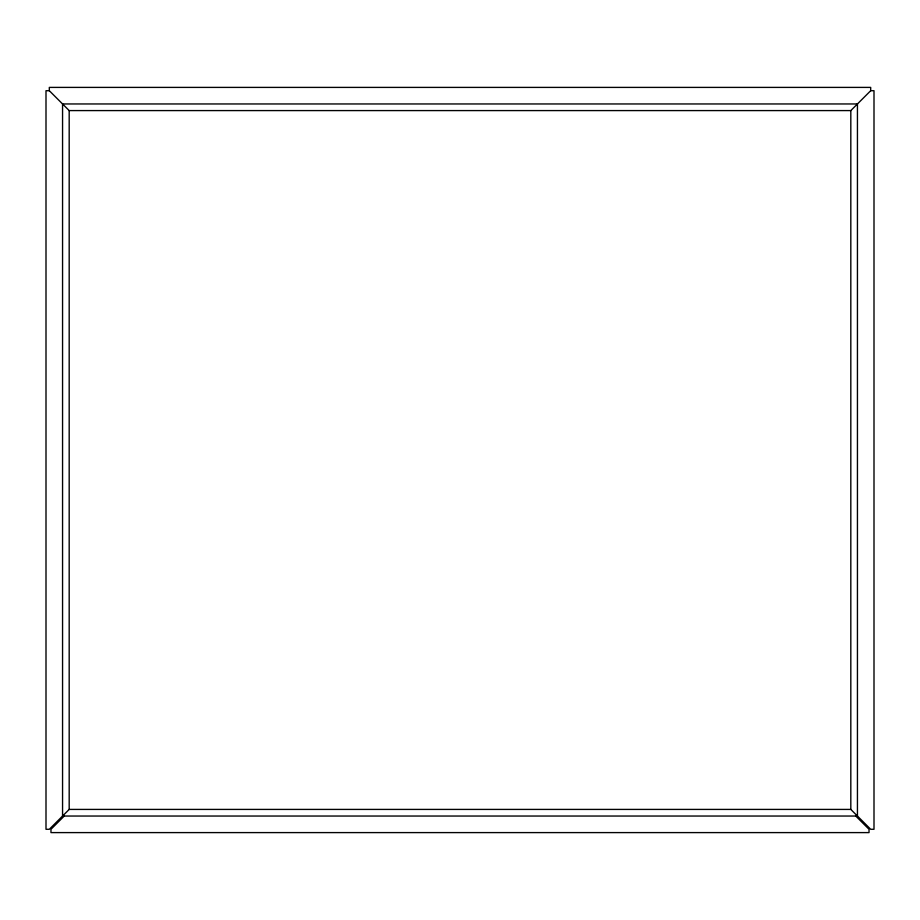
<?xml version="1.0" encoding="UTF-8"?>
<svg xmlns="http://www.w3.org/2000/svg" width="920" height="920" viewBox="0 0 920 920"><rect width="100%" height="100%" fill="white"/><g stroke="black" fill="none" stroke-linecap="round" stroke-linejoin="round"><path stroke-width="1.38" d="M69.184 809.416L49.312 829.288L46 829.288L46 90.712L49.312 90.712L69.184 110.584L850.816 110.584L870.688 90.712L874 90.712L874 829.288L870.688 829.288L850.816 809.416L69.184 809.416L69.184 110.584M64.216 816.04L50.968 829.288L50.968 832.6L869.032 832.6L869.032 829.288L855.784 816.04M870.688 90.712L870.688 87.4L49.312 87.4L49.312 90.712M850.816 110.584L850.816 809.416M857.44 103.96L62.56 103.96L62.56 816.04L857.44 816.04L857.44 103.96"/></g></svg>
